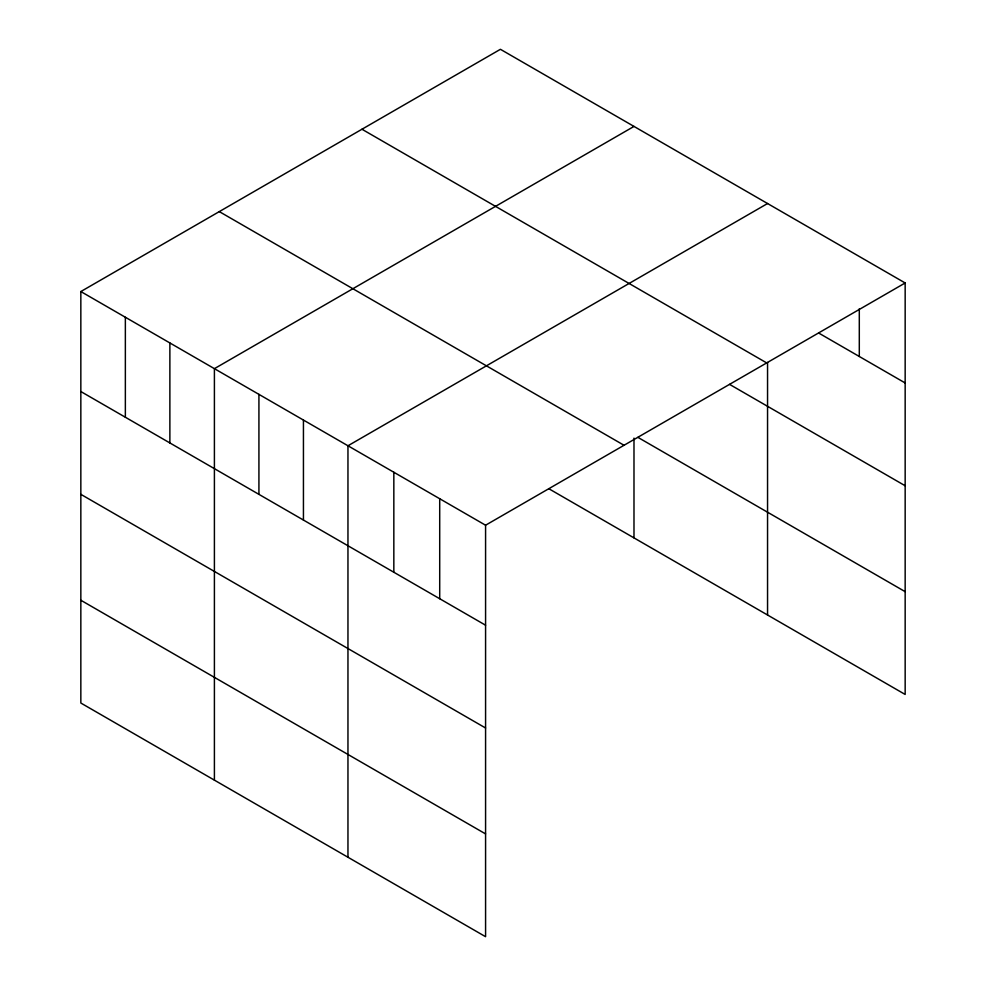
<?xml version="1.0" encoding="UTF-8"?>
<svg xmlns="http://www.w3.org/2000/svg" width="986" height="986" viewBox="0 0 986 986"><rect width="100%" height="100%" fill="white"/><g stroke="black" fill="none" stroke-linecap="round" stroke-linejoin="round"><path stroke-width="1.48" d="M905.16 282.97L485.58 525.218L485.58 936.7L80.84 703.03L80.84 291.548L500.42 49.3L905.16 282.97L905.16 694.452L548.869 488.748M633.986 126.418L214.406 368.665L214.406 780.136M767.552 203.523L347.959 445.771L347.959 857.253M818.663 333.021L905.16 382.962M361.961 129.24L766.701 362.922M729.578 384.38L905.16 485.753M637.917 437.365L905.16 591.662M219.299 211.608L624.039 445.278M80.84 291.548L485.58 525.218M80.84 391.541L485.58 625.21M80.84 494.331L485.58 728.001M80.84 600.24L485.58 833.909M859.299 308.791L859.299 356.476M767.552 362.466L767.552 615.005M633.986 438.117L633.986 537.888M439.707 498.743L439.707 598.724M393.833 472.257L393.833 572.25M303.441 420.073L303.441 520.053M258.924 394.363L258.924 494.356M169.875 342.955L169.875 442.948M125.358 317.245L125.358 417.238"/></g></svg>
